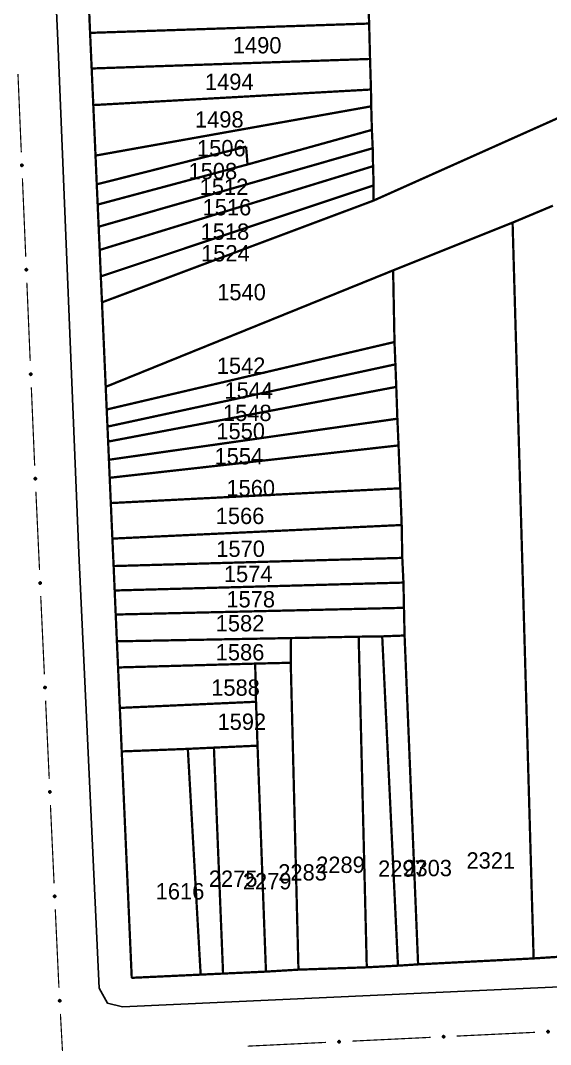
# Model space of a CAD drawing. Extents: x 202481 to 204056, y 4838981 to 4840330.
# Drawn here: x 203123.3 to 203204.4, y 4839189.5 to 4839346.2 of the extents above; entities that cross this region are included whole.
import ezdxf
from ezdxf.enums import TextEntityAlignment as Align

# ---------------------------------------------------------------- set-up
doc = ezdxf.new("R2010")
doc.units = 0
doc.header["$LTSCALE"] = 1.5
doc.header["$MEASUREMENT"] = 0
for name, color, linetype in [('CD_MALHA_LOTES', 7, 'CONTINUOUS'), ('RU-QUADRA', 210, 'CONTINUOUS'), ('SV-EIXO-RUA-PAV', 20, 'CONTINUOUS'), ('SV-RUA-PAVIM', 7, 'CONTINUOUS'), ('Th_NmrPort', 1, 'CONTINUOUS')]:
    doc.layers.add(name, color=color, linetype=linetype)

msp = doc.modelspace()

# ---------------------------------------------------------------- linework, layer by layer
at = {"layer": 'CD_MALHA_LOTES', "linetype": 'Continuous', "const_width": 0.35, "flags": 128}
for points in [[(203176.49, 4839351.49), (203176.67, 4839345.78)], [(203133.99, 4839344.35), (203133.75, 4839349.97)], [(203133.99, 4839344.35), (203176.67, 4839345.78)], [(203176.67, 4839345.78), (203176.81, 4839340.36)], [(203177.31, 4839318.67), (203238.36, 4839346)], [(203134.23, 4839338.9), (203133.99, 4839344.35)], [(203134.23, 4839338.9), (203176.81, 4839340.36)], [(203176.81, 4839340.36), (203176.95, 4839335.68)], [(203134.48, 4839333.3), (203134.23, 4839338.9)], [(203134.48, 4839333.3), (203176.95, 4839335.68)], [(203176.95, 4839335.68), (203176.99, 4839333.11)], [(203134.82, 4839325.57), (203134.48, 4839333.3)], [(203134.82, 4839325.57), (203176.99, 4839333.11)], [(203176.99, 4839333.11), (203177.09, 4839329.5)], [(203158.07, 4839324.21), (203177.09, 4839329.5)], [(203177.09, 4839329.5), (203177.22, 4839326.7)], [(203135.01, 4839321.17), (203157.85, 4839326.94)], [(203157.85, 4839326.94), (203158.07, 4839324.21)], [(203135.01, 4839321.17), (203134.82, 4839325.57)], [(203135.3, 4839314.68), (203177.22, 4839326.7)], [(203177.22, 4839326.7), (203177.27, 4839323.95)], [(203135.15, 4839318.07), (203158.07, 4839324.21)], [(203135.46, 4839311.13), (203177.27, 4839323.95)], [(203177.27, 4839323.95), (203177.36, 4839321.01)], [(203135.15, 4839318.07), (203135.01, 4839321.17)], [(203135.63, 4839307.08), (203177.36, 4839321.01)], [(203177.36, 4839321.01), (203177.31, 4839318.67)], [(203135.3, 4839314.68), (203135.15, 4839318.07)], [(203135.81, 4839303.11), (203177.31, 4839318.67)], [(203198.61, 4839315.31), (203204.78, 4839317.9)], [(203135.46, 4839311.13), (203135.3, 4839314.68)], [(203180.34, 4839308), (203198.61, 4839315.31)], [(203201.83, 4839202.7), (203198.61, 4839315.31)], [(203135.63, 4839307.08), (203135.46, 4839311.13)], [(203135.81, 4839303.11), (203135.63, 4839307.08)], [(203136.38, 4839290.18), (203180.34, 4839308)], [(203180.55, 4839297.04), (203180.34, 4839308)], [(203136.38, 4839290.18), (203135.81, 4839303.11)], [(203136.53, 4839286.71), (203180.55, 4839297.04)], [(203180.69, 4839293.62), (203180.55, 4839297.04)], [(203136.65, 4839284.09), (203180.69, 4839293.62)], [(203180.82, 4839290.17), (203180.69, 4839293.62)], [(203136.53, 4839286.71), (203136.38, 4839290.18)], [(203136.75, 4839281.8), (203180.82, 4839290.17)], [(203180.99, 4839285.3), (203180.82, 4839290.17)], [(203136.65, 4839284.09), (203136.53, 4839286.71)], [(203136.87, 4839279.02), (203180.99, 4839285.3)], [(203181.17, 4839281.21), (203180.99, 4839285.3)], [(203136.75, 4839281.8), (203136.65, 4839284.09)], [(203136.87, 4839279.02), (203136.75, 4839281.8)], [(203136.99, 4839276.26), (203181.17, 4839281.21)], [(203181.43, 4839274.65), (203181.17, 4839281.21)], [(203136.99, 4839276.26), (203136.87, 4839279.02)], [(203137.16, 4839272.39), (203136.99, 4839276.26)], [(203137.16, 4839272.39), (203181.43, 4839274.65)], [(203181.65, 4839269.03), (203181.43, 4839274.65)], [(203137.4, 4839266.95), (203137.16, 4839272.39)], [(203137.4, 4839266.95), (203181.65, 4839269.03)], [(203181.74, 4839264), (203181.65, 4839269.03)], [(203137.59, 4839262.75), (203137.4, 4839266.95)], [(203137.59, 4839262.75), (203181.74, 4839264)], [(203137.75, 4839259.01), (203137.59, 4839262.75)], [(203181.92, 4839260.22), (203181.74, 4839264)], [(203137.75, 4839259.01), (203181.92, 4839260.22)], [(203182, 4839256.36), (203181.92, 4839260.22)], [(203137.91, 4839255.33), (203137.75, 4839259.01)], [(203137.91, 4839255.33), (203182, 4839256.36)], [(203138.09, 4839251.23), (203137.91, 4839255.33)], [(203182.09, 4839252.12), (203182, 4839256.36)], [(203138.09, 4839251.23), (203164.72, 4839251.73)], [(203164.68, 4839247.95), (203164.72, 4839251.73)], [(203164.72, 4839251.73), (203175.07, 4839251.94)], [(203175.07, 4839251.94), (203178.67, 4839251.99)], [(203176.31, 4839201.34), (203175.07, 4839251.94)], [(203178.67, 4839251.99), (203182.09, 4839252.12)], [(203181.08, 4839201.59), (203178.67, 4839251.99)], [(203184.16, 4839201.79), (203182.09, 4839252.12)], [(203138.27, 4839247.23), (203138.09, 4839251.23)], [(203138.27, 4839247.23), (203159.24, 4839247.82)], [(203138.54, 4839241.04), (203138.27, 4839247.23)], [(203159.24, 4839247.82), (203164.68, 4839247.95)], [(203159.37, 4839241.98), (203159.24, 4839247.82)], [(203165.86, 4839200.98), (203164.68, 4839247.95)], [(203138.54, 4839241.04), (203159.37, 4839241.98)], [(203138.83, 4839234.38), (203138.54, 4839241.04)], [(203159.6, 4839235.26), (203159.37, 4839241.98)], [(203138.83, 4839234.38), (203148.94, 4839234.77)], [(203148.94, 4839234.77), (203152.93, 4839234.96)], [(203150.9, 4839200.22), (203148.94, 4839234.77)], [(203152.93, 4839234.96), (203159.6, 4839235.26)], [(203154.33, 4839200.38), (203152.93, 4839234.96)], [(203160.89, 4839200.68), (203159.6, 4839235.26)], [(203140.36, 4839199.73), (203138.83, 4839234.38)], [(203209.58, 4839203.2), (203201.83, 4839202.7)], [(203181.08, 4839201.59), (203176.31, 4839201.34)], [(203184.16, 4839201.79), (203181.08, 4839201.59)], [(203201.83, 4839202.7), (203184.16, 4839201.79)], [(203150.9, 4839200.22), (203140.36, 4839199.73)], [(203154.33, 4839200.38), (203150.9, 4839200.22)], [(203160.89, 4839200.68), (203154.33, 4839200.38)], [(203165.86, 4839200.98), (203160.89, 4839200.68)], [(203176.31, 4839201.34), (203165.86, 4839200.98)]]:
    msp.add_lwpolyline(points, dxfattribs=at)
at = {"layer": 'RU-QUADRA', "linetype": 'Continuous', "const_width": 0.18, "flags": 128}
msp.add_lwpolyline([(203209.58, 4839203.2), (203201.83, 4839202.7), (203184.16, 4839201.79), (203181.08, 4839201.59), (203176.31, 4839201.34), (203165.86, 4839200.98), (203160.89, 4839200.68), (203154.33, 4839200.38), (203150.9, 4839200.22), (203140.36, 4839199.73), (203138.83, 4839234.38), (203138.54, 4839241.04), (203138.27, 4839247.23), (203138.09, 4839251.23), (203137.91, 4839255.33), (203137.75, 4839259.01), (203137.59, 4839262.75), (203137.4, 4839266.95), (203137.16, 4839272.39), (203136.99, 4839276.26), (203136.87, 4839279.02), (203136.75, 4839281.8), (203136.65, 4839284.09), (203136.53, 4839286.71), (203136.38, 4839290.18), (203135.81, 4839303.11), (203135.63, 4839307.08), (203135.46, 4839311.13), (203135.3, 4839314.68), (203135.15, 4839318.07), (203135.01, 4839321.17), (203134.82, 4839325.57), (203134.48, 4839333.3), (203134.23, 4839338.9), (203133.99, 4839344.35), (203133.75, 4839349.97)], dxfattribs=at)
at = {"layer": 'SV-EIXO-RUA-PAV', "const_width": 0.18}
for points in [[(203122.957626, 4839338.069934), (203123.468667, 4839326.080821)], [(203123.639014, 4839322.08445), (203124.150055, 4839310.095337)], [(203124.320402, 4839306.098966), (203124.831443, 4839294.109852)], [(203125.00179, 4839290.113481), (203125.470245, 4839279.123461)], [(203125.470245, 4839279.123461), (203125.49, 4839278.66)], [(203125.49, 4839278.66), (203125.514851, 4839278.124458)], [(203125.700265, 4839274.128757), (203126.256508, 4839262.141656)], [(203126.441922, 4839258.145956), (203126.998164, 4839246.158855)], [(203127.183578, 4839242.163154), (203127.739821, 4839230.176053)], [(203127.925235, 4839226.180353), (203128.481478, 4839214.193252)], [(203128.666892, 4839210.197551), (203129.176781, 4839199.209375)], [(203129.176781, 4839199.209375), (203129.18, 4839199.14)], [(203129.18, 4839199.14), (203129.231297, 4839198.210865)], [(203129.451798, 4839194.216947), (203129.78255, 4839188.22607)], [(203190.05974, 4839190.81228), (203202.045846, 4839191.389565)], [(203158.09679, 4839189.272854), (203170.082896, 4839189.850138)], [(203174.078265, 4839190.042567), (203186.064371, 4839190.619852)]]:
    msp.add_lwpolyline(points, dxfattribs=at)
at = {"layer": 'SV-EIXO-RUA-PAV'}
for points in [[(203123.657703, 4839324.230874), (203123.694193, 4839324.198308), (203123.718895, 4839324.162858), (203123.730987, 4839324.127361), (203123.733494, 4839324.093207), (203123.732123, 4839324.057976), (203123.722905, 4839324.022762), (203123.704015, 4839323.985944), (203123.671605, 4839323.94911), (203123.633626, 4839323.926192), (203123.599459, 4839323.912474), (203123.563996, 4839323.90781), (203123.529794, 4839323.909715), (203123.493531, 4839323.920501), (203123.456407, 4839323.940007), (203123.420158, 4839323.973494), (203123.396179, 4839324.008414), (203123.385384, 4839324.043056), (203123.380921, 4839324.078738), (203123.382751, 4839324.114689), (203123.392, 4839324.149204), (203123.411707, 4839324.186547), (203123.445233, 4839324.221887), (203123.479789, 4839324.246201), (203123.514269, 4839324.257479), (203123.549498, 4839324.261083), (203123.58485, 4839324.260138), (203123.620635, 4839324.252345), (203123.657703, 4839324.230874)], [(203124.339091, 4839308.245389), (203124.375581, 4839308.212824), (203124.400283, 4839308.177374), (203124.412375, 4839308.141876), (203124.414882, 4839308.107722), (203124.413511, 4839308.072492), (203124.404293, 4839308.037277), (203124.385403, 4839308.000459), (203124.352993, 4839307.963626), (203124.315014, 4839307.940708), (203124.280847, 4839307.92699), (203124.245384, 4839307.922326), (203124.211182, 4839307.924231), (203124.17492, 4839307.935016), (203124.137795, 4839307.954523), (203124.101546, 4839307.98801), (203124.077567, 4839308.02293), (203124.066772, 4839308.057572), (203124.062309, 4839308.093254), (203124.064139, 4839308.129205), (203124.073388, 4839308.16372), (203124.093095, 4839308.201063), (203124.126621, 4839308.236403), (203124.161177, 4839308.260716), (203124.195658, 4839308.271995), (203124.230886, 4839308.275599), (203124.266238, 4839308.274653), (203124.302023, 4839308.26686), (203124.339091, 4839308.245389)], [(203125.020479, 4839292.259905), (203125.056969, 4839292.227339), (203125.081671, 4839292.191889), (203125.093764, 4839292.156392), (203125.09627, 4839292.122238), (203125.094899, 4839292.087007), (203125.085681, 4839292.051793), (203125.066792, 4839292.014975), (203125.034381, 4839291.978141), (203124.996402, 4839291.955223), (203124.962236, 4839291.941506), (203124.926772, 4839291.936841), (203124.89257, 4839291.938746), (203124.856308, 4839291.949532), (203124.819183, 4839291.969039), (203124.782934, 4839292.002525), (203124.758955, 4839292.037446), (203124.74816, 4839292.072087), (203124.743697, 4839292.10777), (203124.745527, 4839292.14372), (203124.754776, 4839292.178235), (203124.774483, 4839292.215579), (203124.808009, 4839292.250918), (203124.842565, 4839292.275232), (203124.877046, 4839292.286511), (203124.912274, 4839292.290114), (203124.947626, 4839292.289169), (203124.983411, 4839292.281376), (203125.020479, 4839292.259905)], [(203125.71086, 4839276.275236), (203125.747473, 4839276.242809), (203125.772308, 4839276.207452), (203125.784535, 4839276.172001), (203125.78717, 4839276.137856), (203125.785932, 4839276.102621), (203125.776846, 4839276.067372), (203125.758096, 4839276.030483), (203125.725824, 4839275.993527), (203125.687933, 4839275.970466), (203125.653818, 4839275.95662), (203125.618372, 4839275.951822), (203125.584163, 4839275.953598), (203125.54786, 4839275.964247), (203125.510663, 4839275.983613), (203125.474288, 4839276.016963), (203125.450177, 4839276.051793), (203125.439252, 4839276.086393), (203125.434654, 4839276.122059), (203125.436349, 4839276.158016), (203125.445467, 4839276.192566), (203125.465034, 4839276.229983), (203125.498426, 4839276.265449), (203125.53289, 4839276.289893), (203125.567328, 4839276.301301), (203125.602542, 4839276.305038), (203125.637898, 4839276.304225), (203125.673711, 4839276.296567), (203125.71086, 4839276.275236)], [(203126.452517, 4839260.292435), (203126.489129, 4839260.260007), (203126.513965, 4839260.22465), (203126.526191, 4839260.189199), (203126.528827, 4839260.155054), (203126.527589, 4839260.119819), (203126.518503, 4839260.08457), (203126.499753, 4839260.047681), (203126.467481, 4839260.010726), (203126.429589, 4839259.987664), (203126.395475, 4839259.973818), (203126.360029, 4839259.96902), (203126.32582, 4839259.970796), (203126.289517, 4839259.981445), (203126.252319, 4839260.000812), (203126.215944, 4839260.034161), (203126.191834, 4839260.068991), (203126.180908, 4839260.103592), (203126.17631, 4839260.139257), (203126.178005, 4839260.175214), (203126.187124, 4839260.209764), (203126.20669, 4839260.247181), (203126.240082, 4839260.282647), (203126.274546, 4839260.307091), (203126.308984, 4839260.3185), (203126.344199, 4839260.322236), (203126.379555, 4839260.321424), (203126.415368, 4839260.313766), (203126.452517, 4839260.292435)], [(203127.194173, 4839244.309633), (203127.230786, 4839244.277206), (203127.255622, 4839244.241849), (203127.267848, 4839244.206397), (203127.270484, 4839244.172253), (203127.269246, 4839244.137018), (203127.26016, 4839244.101769), (203127.241409, 4839244.06488), (203127.209138, 4839244.027924), (203127.171246, 4839244.004863), (203127.137131, 4839243.991017), (203127.101685, 4839243.986219), (203127.067476, 4839243.987995), (203127.031174, 4839243.998643), (203126.993976, 4839244.01801), (203126.957601, 4839244.05136), (203126.933491, 4839244.08619), (203126.922565, 4839244.12079), (203126.917967, 4839244.156455), (203126.919662, 4839244.192413), (203126.92878, 4839244.226963), (203126.948347, 4839244.26438), (203126.981739, 4839244.299846), (203127.016203, 4839244.324289), (203127.050641, 4839244.335698), (203127.085856, 4839244.339434), (203127.121211, 4839244.338622), (203127.157025, 4839244.330964), (203127.194173, 4839244.309633)], [(203127.93583, 4839228.326832), (203127.972443, 4839228.294404), (203127.997278, 4839228.259047), (203128.009505, 4839228.223596), (203128.01214, 4839228.189451), (203128.010902, 4839228.154216), (203128.001816, 4839228.118967), (203127.983066, 4839228.082078), (203127.950794, 4839228.045123), (203127.912903, 4839228.022061), (203127.878788, 4839228.008215), (203127.843342, 4839228.003417), (203127.809133, 4839228.005193), (203127.77283, 4839228.015842), (203127.735633, 4839228.035208), (203127.699258, 4839228.068558), (203127.675147, 4839228.103388), (203127.664222, 4839228.137989), (203127.659624, 4839228.173654), (203127.661319, 4839228.209611), (203127.670437, 4839228.244161), (203127.690004, 4839228.281578), (203127.723395, 4839228.317044), (203127.757859, 4839228.341488), (203127.792298, 4839228.352897), (203127.827512, 4839228.356633), (203127.862868, 4839228.355821), (203127.898681, 4839228.348163), (203127.93583, 4839228.326832)], [(203128.677487, 4839212.34403), (203128.714099, 4839212.311602), (203128.738935, 4839212.276246), (203128.751161, 4839212.240794), (203128.753797, 4839212.20665), (203128.752559, 4839212.171414), (203128.743473, 4839212.136165), (203128.724723, 4839212.099277), (203128.692451, 4839212.062321), (203128.654559, 4839212.03926), (203128.620445, 4839212.025414), (203128.584999, 4839212.020615), (203128.55079, 4839212.022392), (203128.514487, 4839212.03304), (203128.477289, 4839212.052407), (203128.440914, 4839212.085757), (203128.416804, 4839212.120586), (203128.405878, 4839212.155187), (203128.40128, 4839212.190852), (203128.402975, 4839212.22681), (203128.412094, 4839212.261359), (203128.43166, 4839212.298777), (203128.465052, 4839212.334243), (203128.499516, 4839212.358686), (203128.533954, 4839212.370095), (203128.569169, 4839212.373831), (203128.604525, 4839212.373019), (203128.640338, 4839212.365361), (203128.677487, 4839212.34403)], [(203129.44354, 4839196.363436), (203129.480436, 4839196.331331), (203129.505581, 4839196.296194), (203129.518119, 4839196.260851), (203129.521054, 4839196.226731), (203129.520125, 4839196.191487), (203129.51135, 4839196.156159), (203129.492924, 4839196.119107), (203129.460978, 4839196.081869), (203129.42329, 4839196.058476), (203129.389299, 4839196.044331), (203129.353896, 4839196.039222), (203129.319673, 4839196.040697), (203129.283278, 4839196.051027), (203129.245912, 4839196.070066), (203129.209245, 4839196.103095), (203129.18483, 4839196.137711), (203129.173601, 4839196.172215), (203129.16869, 4839196.207838), (203129.170069, 4839196.243809), (203129.178883, 4839196.278438), (203129.198121, 4839196.316025), (203129.2312, 4839196.351783), (203129.265448, 4839196.376529), (203129.299784, 4839196.388239), (203129.334965, 4839196.392285), (203129.370326, 4839196.391783), (203129.406206, 4839196.38444), (203129.44354, 4839196.363436)], [(203187.913245, 4839190.819107), (203187.945609, 4839190.855776), (203187.980922, 4839190.880674), (203188.016352, 4839190.892962), (203188.050492, 4839190.895658), (203188.085729, 4839190.894482), (203188.120994, 4839190.885458), (203188.157916, 4839190.866772), (203188.194928, 4839190.834566), (203188.218056, 4839190.796714), (203188.231962, 4839190.762624), (203188.236822, 4839190.727187), (203188.235106, 4839190.692974), (203188.224521, 4839190.656653), (203188.20522, 4839190.619422), (203188.171934, 4839190.582988), (203188.137146, 4839190.558817), (203188.102565, 4839190.54783), (203188.066908, 4839190.543169), (203188.030948, 4839190.544801), (203187.996382, 4839190.553859), (203187.95893, 4839190.57336), (203187.923406, 4839190.60669), (203187.898902, 4839190.641111), (203187.887433, 4839190.675529), (203187.883634, 4839190.710737), (203187.884384, 4839190.746094), (203187.89198, 4839190.781921), (203187.913245, 4839190.819107)], [(203203.89472, 4839191.58882), (203203.927084, 4839191.625489), (203203.962397, 4839191.650387), (203203.997827, 4839191.662675), (203204.031967, 4839191.665371), (203204.067204, 4839191.664195), (203204.102469, 4839191.655171), (203204.139391, 4839191.636485), (203204.176403, 4839191.604279), (203204.199531, 4839191.566427), (203204.213437, 4839191.532337), (203204.218297, 4839191.4969), (203204.216581, 4839191.462688), (203204.205996, 4839191.426366), (203204.186695, 4839191.389135), (203204.153409, 4839191.352701), (203204.118621, 4839191.32853), (203204.08404, 4839191.317543), (203204.048383, 4839191.312883), (203204.012423, 4839191.314515), (203203.977857, 4839191.323572), (203203.940405, 4839191.343073), (203203.904881, 4839191.376403), (203203.880377, 4839191.410824), (203203.868908, 4839191.445242), (203203.865109, 4839191.48045), (203203.865859, 4839191.515807), (203203.873455, 4839191.551634), (203203.89472, 4839191.58882)], [(203171.93177, 4839190.049394), (203171.964134, 4839190.086063), (203171.999447, 4839190.110961), (203172.034877, 4839190.123249), (203172.069017, 4839190.125945), (203172.104254, 4839190.124769), (203172.139519, 4839190.115745), (203172.176441, 4839190.097059), (203172.213453, 4839190.064852), (203172.236581, 4839190.027001), (203172.250487, 4839189.992911), (203172.255347, 4839189.957473), (203172.253631, 4839189.923261), (203172.243046, 4839189.88694), (203172.223745, 4839189.849708), (203172.190459, 4839189.813275), (203172.155671, 4839189.789103), (203172.12109, 4839189.778117), (203172.085433, 4839189.773456), (203172.049473, 4839189.775088), (203172.014907, 4839189.784146), (203171.977456, 4839189.803647), (203171.941931, 4839189.836976), (203171.917427, 4839189.871397), (203171.905958, 4839189.905816), (203171.90216, 4839189.941024), (203171.902909, 4839189.976381), (203171.910505, 4839190.012207), (203171.93177, 4839190.049394)]]:
    msp.add_lwpolyline(points, close=True, dxfattribs=at)
for points in [[(203123.382751, 4839324.114689), (203123.396179, 4839324.008414)], [(203123.388195, 4839324.127638), (203123.407407, 4839323.997343)], [(203123.392, 4839324.149204), (203123.420158, 4839323.973494)], [(203123.404465, 4839324.162475), (203123.437488, 4839323.964482)], [(203123.411707, 4839324.186547), (203123.456407, 4839323.940007)], [(203123.430162, 4839324.200446), (203123.474328, 4839323.933274)], [(203123.445233, 4839324.221887), (203123.493531, 4839323.920501)], [(203123.461602, 4839324.231833), (203123.510413, 4839323.919788)], [(203123.479789, 4839324.246201), (203123.529794, 4839323.909715)], [(203123.496408, 4839324.24834), (203123.546265, 4839323.911756)], [(203123.514269, 4839324.257479), (203123.563996, 4839323.90781)], [(203123.531563, 4839324.256667), (203123.579042, 4839323.911788)], [(203123.549498, 4839324.261083), (203123.599459, 4839323.912474)], [(203123.56843, 4839324.256873), (203123.618112, 4839323.924379)], [(203123.58485, 4839324.260138), (203123.633626, 4839323.926192)], [(203123.602803, 4839324.251509), (203123.652861, 4839323.942249)], [(203123.620635, 4839324.252345), (203123.671605, 4839323.94911)], [(203123.637408, 4839324.240693), (203123.68578, 4839323.970968)], [(203123.657703, 4839324.230874), (203123.704015, 4839323.985944)], [(203123.676858, 4839324.212327), (203123.712724, 4839324.011723)], [(203123.694193, 4839324.198308), (203123.722905, 4839324.022762)], [(203123.708361, 4839324.17816), (203123.726151, 4839324.049171)], [(203123.718895, 4839324.162858), (203123.732123, 4839324.057976)], [(203124.064139, 4839308.129205), (203124.077567, 4839308.02293)], [(203124.069583, 4839308.142153), (203124.088795, 4839308.011859)], [(203124.073388, 4839308.16372), (203124.101546, 4839307.98801)], [(203124.085853, 4839308.176991), (203124.118876, 4839307.978997)], [(203124.093095, 4839308.201063), (203124.137795, 4839307.954523)], [(203124.11155, 4839308.214962), (203124.155716, 4839307.947789)], [(203124.126621, 4839308.236403), (203124.17492, 4839307.935016)], [(203124.14299, 4839308.246349), (203124.191801, 4839307.934304)], [(203124.161177, 4839308.260716), (203124.211182, 4839307.924231)], [(203124.177796, 4839308.262856), (203124.227653, 4839307.926272)], [(203124.195658, 4839308.271995), (203124.245384, 4839307.922326)], [(203124.212951, 4839308.271183), (203124.26043, 4839307.926303)], [(203124.230886, 4839308.275599), (203124.280847, 4839307.92699)], [(203124.249818, 4839308.271389), (203124.299501, 4839307.938895)], [(203124.266238, 4839308.274653), (203124.315014, 4839307.940708)], [(203124.284191, 4839308.266025), (203124.334249, 4839307.956765)], [(203124.302023, 4839308.26686), (203124.352993, 4839307.963626)], [(203124.318796, 4839308.255208), (203124.367169, 4839307.985484)], [(203124.339091, 4839308.245389), (203124.385403, 4839308.000459)], [(203124.358246, 4839308.226843), (203124.394112, 4839308.026239)], [(203124.375581, 4839308.212824), (203124.404293, 4839308.037277)], [(203124.389749, 4839308.192676), (203124.407539, 4839308.063687)], [(203124.400283, 4839308.177374), (203124.413511, 4839308.072492)], [(203124.745527, 4839292.14372), (203124.758955, 4839292.037446)], [(203124.750971, 4839292.156669), (203124.770183, 4839292.026375)], [(203124.754776, 4839292.178235), (203124.782934, 4839292.002525)], [(203124.767241, 4839292.191506), (203124.800264, 4839291.993513)], [(203124.774483, 4839292.215579), (203124.819183, 4839291.969039)], [(203124.792938, 4839292.229477), (203124.837105, 4839291.962305)], [(203124.808009, 4839292.250918), (203124.856308, 4839291.949532)], [(203124.824378, 4839292.260864), (203124.873189, 4839291.94882)], [(203124.842565, 4839292.275232), (203124.89257, 4839291.938746)], [(203124.859184, 4839292.277371), (203124.909041, 4839291.940788)], [(203124.877046, 4839292.286511), (203124.926772, 4839291.936841)], [(203124.894339, 4839292.285699), (203124.941818, 4839291.940819)], [(203124.912274, 4839292.290114), (203124.962236, 4839291.941506)], [(203124.931206, 4839292.285904), (203124.980889, 4839291.95341)], [(203124.947626, 4839292.289169), (203124.996402, 4839291.955223)], [(203124.965579, 4839292.280541), (203125.015637, 4839291.971281)], [(203124.983411, 4839292.281376), (203125.034381, 4839291.978141)], [(203125.000184, 4839292.269724), (203125.048557, 4839291.999999)], [(203125.020479, 4839292.259905), (203125.066792, 4839292.014975)], [(203125.039634, 4839292.241359), (203125.0755, 4839292.040755)], [(203125.056969, 4839292.227339), (203125.085681, 4839292.051793)], [(203125.071137, 4839292.207192), (203125.088927, 4839292.078203)], [(203125.081671, 4839292.191889), (203125.094899, 4839292.087007)], [(203125.436349, 4839276.158016), (203125.450177, 4839276.051793)], [(203125.441744, 4839276.170985), (203125.461446, 4839276.040764)], [(203125.445467, 4839276.192566), (203125.474288, 4839276.016963)], [(203125.457882, 4839276.205884), (203125.491652, 4839276.008016)], [(203125.465034, 4839276.229983), (203125.510663, 4839275.983613)], [(203125.483436, 4839276.243951), (203125.528609, 4839275.976947)], [(203125.498426, 4839276.265449), (203125.54786, 4839275.964247)], [(203125.514757, 4839276.275456), (203125.564745, 4839275.963598)], [(203125.53289, 4839276.289893), (203125.584163, 4839275.953598)], [(203125.549501, 4839276.292094), (203125.600627, 4839275.955701)], [(203125.567328, 4839276.301301), (203125.618372, 4839275.951822)], [(203125.584624, 4839276.300554), (203125.633403, 4839275.955856)], [(203125.602542, 4839276.305038), (203125.653818, 4839275.95662)], [(203125.62149, 4839276.300899), (203125.672426, 4839275.968595)], [(203125.637898, 4839276.304225), (203125.687933, 4839275.970466)], [(203125.655883, 4839276.295665), (203125.707106, 4839275.986596)], [(203125.673711, 4839276.296567), (203125.725824, 4839275.993527)], [(203125.690528, 4839276.284979), (203125.739918, 4839276.015438)], [(203125.71086, 4839276.275236), (203125.758096, 4839276.030483)], [(203125.730085, 4839276.256762), (203125.766708, 4839276.056295)], [(203125.747473, 4839276.242809), (203125.776846, 4839276.067372)], [(203125.761717, 4839276.222715), (203125.779994, 4839276.093793)], [(203125.772308, 4839276.207452), (203125.785932, 4839276.102621)], [(203126.178005, 4839260.175214), (203126.191834, 4839260.068991)], [(203126.183401, 4839260.188183), (203126.203103, 4839260.057963)], [(203126.187124, 4839260.209764), (203126.215944, 4839260.034161)], [(203126.199539, 4839260.223082), (203126.233309, 4839260.025214)], [(203126.20669, 4839260.247181), (203126.252319, 4839260.000812)], [(203126.225092, 4839260.26115), (203126.270266, 4839259.994146)], [(203126.240082, 4839260.282647), (203126.289517, 4839259.981445)], [(203126.256414, 4839260.292655), (203126.306401, 4839259.980796)], [(203126.274546, 4839260.307091), (203126.32582, 4839259.970796)], [(203126.291158, 4839260.309293), (203126.342283, 4839259.9729)], [(203126.308984, 4839260.3185), (203126.360029, 4839259.96902)], [(203126.326281, 4839260.317753), (203126.37506, 4839259.973055)], [(203126.344199, 4839260.322236), (203126.395475, 4839259.973818)], [(203126.363147, 4839260.318097), (203126.414083, 4839259.985793)], [(203126.379555, 4839260.321424), (203126.429589, 4839259.987664)], [(203126.397539, 4839260.312863), (203126.448763, 4839260.003794)], [(203126.415368, 4839260.313766), (203126.467481, 4839260.010726)], [(203126.432185, 4839260.302177), (203126.481574, 4839260.032637)], [(203126.452517, 4839260.292435), (203126.499753, 4839260.047681)], [(203126.471742, 4839260.273961), (203126.508364, 4839260.073494)], [(203126.489129, 4839260.260007), (203126.518503, 4839260.08457)], [(203126.503374, 4839260.239913), (203126.52165, 4839260.110992)], [(203126.513965, 4839260.22465), (203126.527589, 4839260.119819)], [(203126.919662, 4839244.192413), (203126.933491, 4839244.08619)], [(203126.925057, 4839244.205382), (203126.94476, 4839244.075161)], [(203126.92878, 4839244.226963), (203126.957601, 4839244.05136)], [(203126.941196, 4839244.24028), (203126.974965, 4839244.042413)], [(203126.948347, 4839244.26438), (203126.993976, 4839244.01801)], [(203126.966749, 4839244.278348), (203127.011923, 4839244.011344)], [(203126.981739, 4839244.299846), (203127.031174, 4839243.998643)], [(203126.998071, 4839244.309853), (203127.048058, 4839243.997995)], [(203127.016203, 4839244.324289), (203127.067476, 4839243.987995)], [(203127.032815, 4839244.326491), (203127.08394, 4839243.990098)], [(203127.050641, 4839244.335698), (203127.101685, 4839243.986219)], [(203127.067938, 4839244.334951), (203127.116717, 4839243.990253)], [(203127.085856, 4839244.339434), (203127.137131, 4839243.991017)], [(203127.104803, 4839244.335296), (203127.155739, 4839244.002992)], [(203127.121211, 4839244.338622), (203127.171246, 4839244.004863)], [(203127.139196, 4839244.330062), (203127.19042, 4839244.020993)], [(203127.157025, 4839244.330964), (203127.209138, 4839244.027924)], [(203127.173842, 4839244.319376), (203127.223231, 4839244.049835)], [(203127.194173, 4839244.309633), (203127.241409, 4839244.06488)], [(203127.213399, 4839244.291159), (203127.250021, 4839244.090692)], [(203127.230786, 4839244.277206), (203127.26016, 4839244.101769)], [(203127.245031, 4839244.257111), (203127.263307, 4839244.12819)], [(203127.255622, 4839244.241849), (203127.269246, 4839244.137018)], [(203127.661319, 4839228.209611), (203127.675147, 4839228.103388)], [(203127.666714, 4839228.22258), (203127.686416, 4839228.092359)], [(203127.670437, 4839228.244161), (203127.699258, 4839228.068558)], [(203127.682852, 4839228.257479), (203127.716622, 4839228.059611)], [(203127.690004, 4839228.281578), (203127.735633, 4839228.035208)], [(203127.708406, 4839228.295546), (203127.753579, 4839228.028542)], [(203127.723395, 4839228.317044), (203127.77283, 4839228.015842)], [(203127.739727, 4839228.327052), (203127.789715, 4839228.015193)], [(203127.757859, 4839228.341488), (203127.809133, 4839228.005193)], [(203127.774471, 4839228.34369), (203127.825597, 4839228.007296)], [(203127.792298, 4839228.352897), (203127.843342, 4839228.003417)], [(203127.809594, 4839228.35215), (203127.858373, 4839228.007451)], [(203127.827512, 4839228.356633), (203127.878788, 4839228.008215)], [(203127.84646, 4839228.352494), (203127.897396, 4839228.02019)], [(203127.862868, 4839228.355821), (203127.912903, 4839228.022061)], [(203127.880853, 4839228.34726), (203127.932076, 4839228.038191)], [(203127.898681, 4839228.348163), (203127.950794, 4839228.045123)], [(203127.915498, 4839228.336574), (203127.964888, 4839228.067034)], [(203127.93583, 4839228.326832), (203127.983066, 4839228.082078)], [(203127.955055, 4839228.308358), (203127.991678, 4839228.107891)], [(203127.972443, 4839228.294404), (203128.001816, 4839228.118967)], [(203127.986687, 4839228.27431), (203128.004963, 4839228.145389)], [(203127.997278, 4839228.259047), (203128.010902, 4839228.154216)], [(203128.402975, 4839212.22681), (203128.416804, 4839212.120586)], [(203128.40837, 4839212.239779), (203128.428073, 4839212.109558)], [(203128.412094, 4839212.261359), (203128.440914, 4839212.085757)], [(203128.424509, 4839212.274677), (203128.458279, 4839212.07681)], [(203128.43166, 4839212.298777), (203128.477289, 4839212.052407)], [(203128.450062, 4839212.312745), (203128.495236, 4839212.045741)], [(203128.465052, 4839212.334243), (203128.514487, 4839212.03304)], [(203128.481384, 4839212.34425), (203128.531371, 4839212.032392)], [(203128.499516, 4839212.358686), (203128.55079, 4839212.022392)], [(203128.516128, 4839212.360888), (203128.567253, 4839212.024495)], [(203128.533954, 4839212.370095), (203128.584999, 4839212.020615)], [(203128.551251, 4839212.369348), (203128.60003, 4839212.02465)], [(203128.569169, 4839212.373831), (203128.620445, 4839212.025414)], [(203128.588117, 4839212.369693), (203128.639053, 4839212.037389)], [(203128.604525, 4839212.373019), (203128.654559, 4839212.03926)], [(203128.622509, 4839212.364459), (203128.673733, 4839212.05539)], [(203128.640338, 4839212.365361), (203128.692451, 4839212.062321)], [(203128.657155, 4839212.353772), (203128.706544, 4839212.084232)], [(203128.677487, 4839212.34403), (203128.724723, 4839212.099277)], [(203128.696712, 4839212.325556), (203128.733334, 4839212.125089)], [(203128.714099, 4839212.311602), (203128.743473, 4839212.136165)], [(203128.728344, 4839212.291508), (203128.74662, 4839212.162587)], [(203128.738935, 4839212.276246), (203128.752559, 4839212.171414)], [(203129.170069, 4839196.243809), (203129.18483, 4839196.137711)], [(203129.17535, 4839196.256825), (203129.196195, 4839196.126782)], [(203129.178883, 4839196.278438), (203129.209245, 4839196.103095)], [(203129.191181, 4839196.291864), (203129.226687, 4839196.094301)], [(203129.198121, 4839196.316025), (203129.245912, 4839196.070066)], [(203129.216399, 4839196.330155), (203129.263916, 4839196.063558)], [(203129.2312, 4839196.351783), (203129.283278, 4839196.051027)], [(203129.247443, 4839196.361934), (203129.300167, 4839196.050526)], [(203129.265448, 4839196.376529), (203129.319673, 4839196.040697)], [(203129.282039, 4839196.378876), (203129.336117, 4839196.042945)], [(203129.299784, 4839196.388239), (203129.353896, 4839196.039222)], [(203129.317087, 4839196.387644), (203129.368891, 4839196.043388)], [(203129.334965, 4839196.392285), (203129.389299, 4839196.044331)], [(203129.353948, 4839196.388313), (203129.407801, 4839196.056469)], [(203129.370326, 4839196.391783), (203129.42329, 4839196.058476)], [(203129.388386, 4839196.383381), (203129.442322, 4839196.074774)], [(203129.406206, 4839196.38444), (203129.460978, 4839196.081869)], [(203129.423124, 4839196.373), (203129.474878, 4839196.103903)], [(203129.44354, 4839196.363436), (203129.492924, 4839196.119107)], [(203129.462927, 4839196.345132), (203129.501309, 4839196.144994)], [(203129.480436, 4839196.331331), (203129.51135, 4839196.156159)], [(203129.494857, 4839196.311363), (203129.514264, 4839196.182607)], [(203129.505581, 4839196.296194), (203129.520125, 4839196.191487)], [(203187.883634, 4839190.710737), (203188.231962, 4839190.762624)], [(203187.884384, 4839190.746094), (203188.218056, 4839190.796714)], [(203187.88774, 4839190.729692), (203188.219954, 4839190.781211)], [(203187.89198, 4839190.781921), (203188.194928, 4839190.834566)], [(203187.892913, 4839190.764094), (203188.201892, 4839190.81586)], [(203187.903539, 4839190.798758), (203188.172992, 4839190.84862)], [(203187.913245, 4839190.819107), (203188.157916, 4839190.866772)], [(203187.931686, 4839190.838364), (203188.132088, 4839190.875338)], [(203187.945609, 4839190.855776), (203188.120994, 4839190.885458)], [(203187.965678, 4839190.870056), (203188.094567, 4839190.888558)], [(203187.980922, 4839190.880674), (203188.085729, 4839190.894482)], [(203203.865109, 4839191.48045), (203204.213437, 4839191.532337)], [(203203.865859, 4839191.515807), (203204.199531, 4839191.566427)], [(203203.868908, 4839191.445242), (203204.218297, 4839191.4969)], [(203203.869215, 4839191.499405), (203204.201429, 4839191.550924)], [(203203.869624, 4839191.46254), (203204.214236, 4839191.511924)], [(203203.873455, 4839191.551634), (203204.176403, 4839191.604279)], [(203203.874388, 4839191.533807), (203204.183367, 4839191.585573)], [(203203.878146, 4839191.427431), (203204.214449, 4839191.479147)], [(203203.880377, 4839191.410824), (203204.216581, 4839191.462688)], [(203203.885014, 4839191.568471), (203204.154467, 4839191.618333)], [(203203.89472, 4839191.58882), (203204.139391, 4839191.636485)], [(203203.894845, 4839191.392717), (203204.206615, 4839191.443251)], [(203203.904881, 4839191.376403), (203204.205996, 4839191.426366)], [(203203.913161, 4839191.608078), (203204.113563, 4839191.645052)], [(203203.926405, 4839191.361451), (203204.193329, 4839191.407093)], [(203203.927084, 4839191.625489), (203204.102469, 4839191.655171)], [(203203.940405, 4839191.343073), (203204.186695, 4839191.389135)], [(203203.947153, 4839191.639769), (203204.076042, 4839191.658272)], [(203203.962397, 4839191.650387), (203204.067204, 4839191.664195)], [(203203.964517, 4839191.335964), (203204.162325, 4839191.370081)], [(203203.977857, 4839191.323572), (203204.153409, 4839191.352701)], [(203203.999444, 4839191.319887), (203204.12963, 4839191.339818)], [(203204.012423, 4839191.314515), (203204.118621, 4839191.32853)], [(203171.90216, 4839189.941024), (203172.250487, 4839189.992911)], [(203171.902909, 4839189.976381), (203172.236581, 4839190.027001)], [(203171.905958, 4839189.905816), (203172.255347, 4839189.957473)], [(203171.906265, 4839189.959979), (203172.238479, 4839190.011498)], [(203171.906674, 4839189.923114), (203172.251286, 4839189.972498)], [(203171.910505, 4839190.012207), (203172.213453, 4839190.064852)], [(203171.911438, 4839189.99438), (203172.220417, 4839190.046146)], [(203171.915196, 4839189.888005), (203172.251499, 4839189.939721)], [(203171.917427, 4839189.871397), (203172.253631, 4839189.923261)], [(203171.922064, 4839190.029045), (203172.191517, 4839190.078907)], [(203171.93177, 4839190.049394), (203172.176441, 4839190.097059)], [(203171.931895, 4839189.853291), (203172.243665, 4839189.903825)], [(203171.941931, 4839189.836976), (203172.243046, 4839189.88694)], [(203171.950211, 4839190.068651), (203172.150613, 4839190.105625)], [(203171.963455, 4839189.822024), (203172.230379, 4839189.867667)], [(203171.964134, 4839190.086063), (203172.139519, 4839190.115745)], [(203171.977456, 4839189.803647), (203172.223745, 4839189.849708)], [(203171.984203, 4839190.100343), (203172.113092, 4839190.118845)], [(203171.999447, 4839190.110961), (203172.104254, 4839190.124769)], [(203172.001567, 4839189.796538), (203172.199375, 4839189.830655)], [(203172.014907, 4839189.784146), (203172.190459, 4839189.813275)], [(203172.036494, 4839189.780461), (203172.16668, 4839189.800392)], [(203172.049473, 4839189.775088), (203172.155671, 4839189.789103)], [(203187.887433, 4839190.675529), (203188.236822, 4839190.727187)], [(203187.888149, 4839190.692827), (203188.232761, 4839190.742211)], [(203187.896671, 4839190.657718), (203188.232974, 4839190.709434)], [(203187.898902, 4839190.641111), (203188.235106, 4839190.692974)], [(203187.91337, 4839190.623004), (203188.22514, 4839190.673538)], [(203187.923406, 4839190.60669), (203188.224521, 4839190.656653)], [(203187.94493, 4839190.591737), (203188.211854, 4839190.63738)], [(203187.95893, 4839190.57336), (203188.20522, 4839190.619422)], [(203187.983042, 4839190.566251), (203188.18085, 4839190.600368)], [(203187.996382, 4839190.553859), (203188.171934, 4839190.582988)], [(203188.017969, 4839190.550174), (203188.148155, 4839190.570105)], [(203188.030948, 4839190.544801), (203188.137146, 4839190.558817)]]:
    msp.add_lwpolyline(points, dxfattribs=at)
at = {"layer": 'SV-RUA-PAVIM', "linetype": 'Continuous'}
for points in [[(203220.67, 4839198.86, 13.23), (203223.64, 4839198.99, 13.21), (203299.67, 4839202.84, 13.25), (203301.97, 4839204.09, 13.25), (203303.53, 4839206.87, 13.25), (203302.23, 4839267.94, 13.07), (203300.61, 4839340.37, 12.9), (203298.18, 4839446.55, 12.93), (203295.69, 4839523.92, 12.52), (203294.97, 4839525.01, 12.52), (203293.58, 4839525.42, 12.52), (203125.27, 4839515.29, 11.54), (203123.17, 4839514.36, 11.96), (203121.84, 4839512.37, 11.97), (203121.52, 4839509.65, 12.2), (203124.28, 4839447.7, 12.19), (203129.07, 4839343.17, 12.67), (203132.26, 4839264.73, 13.37)], [(203132.26, 4839264.73, 13.21), (203135.37, 4839198.15, 13.25), (203136.64, 4839195.86, 13.25), (203138.95, 4839195.29, 13.23), (203216.96, 4839198.86, 13.23)]]:
    msp.add_polyline3d(points, dxfattribs=at)

# ---------------------------------------------------------------- texts
at = {"layer": 'Th_NmrPort', "color": 1}
for s, p in [('1490', (203155.821762, 4839342.459694)), ('1494', (203151.561762, 4839336.859694)), ('1498', (203150.033735, 4839331.108066)), ('1506', (203150.342816, 4839326.708935)), ('1508', (203149.05252, 4839323.200274)), ('1512', (203150.751731, 4839320.797573)), ('1516', (203151.201731, 4839317.667573)), ('1518', (203150.898234, 4839313.93424)), ('1524', (203150.971526, 4839310.613585)), ('1540', (203153.431526, 4839304.673585)), ('1542', (203153.365862, 4839293.412925)), ('1544', (203154.539763, 4839289.626572)), ('1548', (203154.318498, 4839286.19049)), ('1550', (203153.303544, 4839283.409012)), ('1554', (203153.0237, 4839279.551472)), ('1560', (203154.84, 4839274.68)), ('1566', (203153.206667, 4839270.43)), ('1570', (203153.29, 4839265.4)), ('1574', (203154.45, 4839261.54)), ('1578', (203154.84, 4839257.67)), ('1582', (203153.206667, 4839254)), ('1586', (203153.206667, 4839249.56)), ('1588', (203152.52, 4839244.15)), ('1592', (203153.48, 4839238.93)), ('2321', (203191.56, 4839217.693333)), ('2289', (203168.57, 4839217.03)), ('2297', (203178.04, 4839216.45)), ('2303', (203181.9, 4839216.533333)), ('2275', (203152.15, 4839214.9)), ('2283', (203162.77, 4839215.87)), ('2279', (203157.36, 4839214.52)), ('1616', (203144.03, 4839212.97))]:
    msp.add_text(s, height=2.5, dxfattribs=at).set_placement(p, align=Align.MIDDLE_LEFT)

doc.saveas('drawing.dxf')
